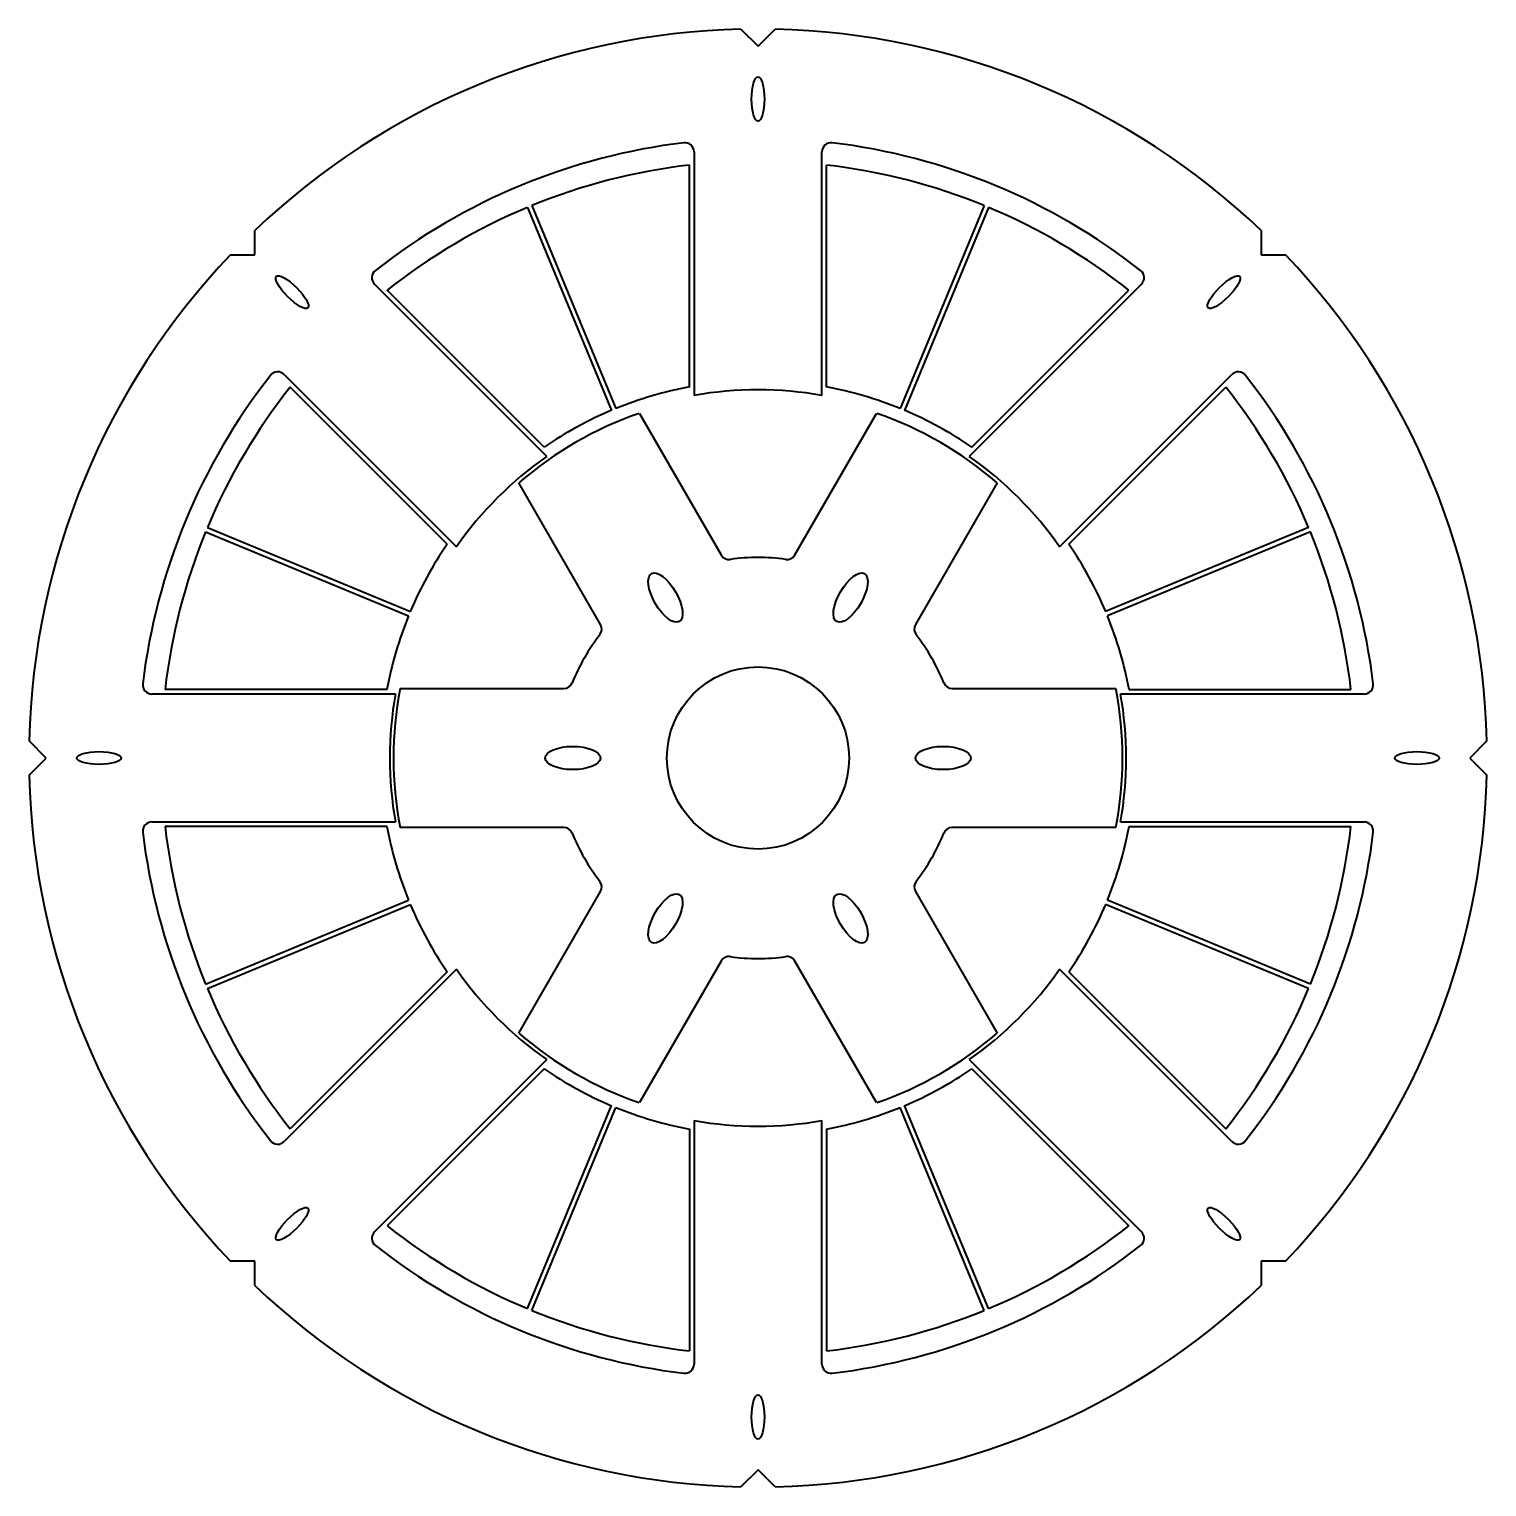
# Model space of a CAD drawing. Header units: millimetres. Extents: x -80 to 80, y -80 to 80.
import ezdxf

# ---------------------------------------------------------------- set-up
doc = ezdxf.new("R2010")
doc.units = ezdxf.units.MM
doc.layers.add('ModelSketch_Visible', color=7, linetype='Continuous', lineweight=40)

msp = doc.modelspace()

# ---------------------------------------------------------------- linework, layer by layer
at = {"layer": 'ModelSketch_Visible'}
for p, q in [((0, 78.11), (1.87, 79.98)), ((-1.87, 79.98), (0, 78.11)), ((-7.02, 66.52), (-7.02, 39.79)), ((7.02, 39.79), (7.02, 66.52)), ((-7.52, 40.71), (-7.52, 65.07)), ((7.52, 40.71), (7.52, 65.07)), ((-25.3, 60.42), (-16.07, 38.15)), ((-24.83, 60.61), (-15.61, 38.34)), ((24.83, 60.61), (15.61, 38.34)), ((25.3, 60.42), (16.07, 38.15)), ((-55.23, 55.23), (-55.23, 57.88)), ((55.23, 57.88), (55.23, 55.23)), ((-57.88, 55.23), (-55.23, 55.23)), ((55.23, 55.23), (57.88, 55.23)), ((-23.17, 33.09), (-42.08, 52)), ((-23.47, 34.1), (-40.7, 51.32)), ((42.08, 52), (23.17, 33.09)), ((23.47, 34.1), (40.7, 51.32)), ((-52, 42.08), (-33.09, 23.17)), ((33.09, 23.17), (52, 42.08)), ((-34.1, 23.47), (-51.32, 40.7)), ((34.1, 23.47), (51.32, 40.7)), ((-13.02, 37.82), (-4.05, 22.28)), ((4.05, 22.28), (13.02, 37.82)), ((-17.27, 14.65), (-26.24, 30.19)), ((26.24, 30.19), (17.27, 14.65)), ((-60.61, 24.83), (-38.34, 15.61)), ((-60.42, 25.3), (-38.15, 16.07)), ((60.42, 25.3), (38.15, 16.07)), ((60.61, 24.83), (38.34, 15.61)), ((-39.79, 7.02), (-66.52, 7.02)), ((-40.71, 7.52), (-65.07, 7.52)), ((-39.27, 7.63), (-21.32, 7.63)), ((21.32, 7.63), (39.27, 7.63)), ((66.52, 7.02), (39.79, 7.02)), ((40.71, 7.52), (65.07, 7.52)), ((-78.11, 0), (-79.98, 1.87)), ((79.98, 1.87), (78.11, 0)), ((78.11, 0), (79.98, -1.87)), ((-79.98, -1.87), (-78.11, 0)), ((-66.52, -7.02), (-39.79, -7.02)), ((-40.71, -7.52), (-65.07, -7.52)), ((-21.32, -7.63), (-39.27, -7.63)), ((39.27, -7.63), (21.32, -7.63)), ((39.79, -7.02), (66.52, -7.02)), ((40.71, -7.52), (65.07, -7.52)), ((-60.61, -24.83), (-38.34, -15.61)), ((-26.24, -30.19), (-17.27, -14.65)), ((17.27, -14.65), (26.24, -30.19)), ((60.61, -24.83), (38.34, -15.61)), ((-60.42, -25.3), (-38.15, -16.07)), ((60.42, -25.3), (38.15, -16.07)), ((-4.05, -22.28), (-13.02, -37.82)), ((13.02, -37.82), (4.05, -22.28)), ((-33.09, -23.17), (-52, -42.08)), ((-34.1, -23.47), (-51.32, -40.7)), ((52, -42.08), (33.09, -23.17)), ((34.1, -23.47), (51.32, -40.7)), ((-42.08, -52), (-23.17, -33.09)), ((23.17, -33.09), (42.08, -52)), ((-23.47, -34.1), (-40.7, -51.32)), ((23.47, -34.1), (40.7, -51.32)), ((-25.3, -60.42), (-16.07, -38.15)), ((-24.83, -60.61), (-15.61, -38.34)), ((24.83, -60.61), (15.61, -38.34)), ((25.3, -60.42), (16.07, -38.15)), ((-7.02, -39.79), (-7.02, -66.52)), ((7.02, -66.52), (7.02, -39.79)), ((-7.52, -40.71), (-7.52, -65.07)), ((7.52, -40.71), (7.52, -65.07)), ((-55.23, -55.23), (-57.88, -55.23)), ((-55.23, -57.88), (-55.23, -55.23)), ((55.23, -55.23), (55.23, -57.88)), ((57.88, -55.23), (55.23, -55.23)), ((0, -78.11), (-1.87, -79.98)), ((1.87, -79.98), (0, -78.11))]:
    msp.add_line(p, q, dxfattribs=at)
msp.add_circle((0, 0), 10, dxfattribs=at)
for centre, radius, start, end in [((0, 0), 80, 91.3411, 133.6589), ((0, 0), 80, 46.3411, 88.6589), ((0, 0), 68, 96.8709, 128.1291), ((-8.02, 66.52), 1, 0, 96.8692), ((8.02, 66.52), 1, 83.1308, 180), ((0, 0), 68, 51.8709, 83.1291), ((0, 0), 65.5, 96.5886, 112.2813), ((0, 0), 65.5, 67.7187, 83.4114), ((0, 0), 65.5, 112.7187, 128.4114), ((0, 0), 65.5, 51.5886, 67.2813), ((0, 0), 80, 136.3411, 178.6589), ((0, 0), 80, 1.3411, 43.6589), ((-41.37, 52.7), 1, 128.1247, 225), ((41.37, 52.7), 1, 315, 51.8753), ((0, 0), 68, 141.8709, 173.1291), ((-52.7, 41.37), 1, 45, 141.8753), ((52.7, 41.37), 1, 38.1247, 135), ((0, 0), 68, 6.8709, 38.1291), ((0, 0), 65.5, 141.5886, 157.2813), ((0, 0), 41.4, 100.459, 112.154), ((0, 0), 40.4, 80, 100), ((0, 0), 41.4, 67.846, 79.541), ((0, 0), 65.5, 22.7187, 38.4114), ((0, 0), 40, 109, 131), ((0, 0), 41.4, 112.846, 124.541), ((0, 0), 40, 49, 71), ((0, 0), 41.4, 55.459, 67.154), ((0, 0), 40.4, 125, 145), ((0, 0), 40.4, 35, 55), ((0, 0), 65.5, 157.7187, 173.4114), ((0, 0), 65.5, 6.5886, 22.2813), ((0, 0), 41.4, 145.459, 157.154), ((0, 0), 41.4, 22.846, 34.541), ((-3.18, 22.78), 1, 210.0007, 277.9608), ((0, 0), 22, 82.0442, 97.9558), ((3.18, 22.78), 1, 262.0392, 329.9993), ((0, 0), 41.4, 157.846, 169.541), ((-18.14, 14.15), 1, 322.0391, 30.0007), ((18.14, 14.15), 1, 149.9993, 217.9609), ((0, 0), 41.4, 10.459, 22.154), ((0, 0), 22, 142.0442, 157.956), ((0, 0), 22, 22.044, 37.9558), ((-66.52, 8.02), 1, 173.1308, 270), ((-21.32, 8.63), 1, 270, 337.9518), ((21.32, 8.63), 1, 202.0482, 270), ((66.52, 8.02), 1, 270, 6.8692), ((0, 0), 40.4, 170, 190), ((0, 0), 40, 168.9999, 191.0001), ((0, 0), 40, 348.9999, 11.0001), ((0, 0), 40.4, 350, 10), ((0, 0), 80, 181.3411, 223.6589), ((0, 0), 80, 316.3411, 358.6589), ((-66.52, -8.02), 1, 90, 186.8692), ((0, 0), 65.5, 186.5886, 202.2813), ((0, 0), 41.4, 190.459, 202.154), ((-21.32, -8.63), 1, 22.0482, 90), ((21.32, -8.63), 1, 90, 157.9518), ((0, 0), 41.4, 337.846, 349.541), ((0, 0), 65.5, 337.7187, 353.4114), ((66.52, -8.02), 1, 353.1308, 90), ((0, 0), 68, 186.8709, 218.1291), ((0, 0), 22, 202.044, 217.9558), ((0, 0), 22, 322.0442, 337.956), ((0, 0), 68, 321.8709, 353.1291), ((-18.14, -14.15), 1, 329.9993, 37.9609), ((18.14, -14.15), 1, 142.0391, 210.0007), ((0, 0), 41.4, 202.846, 214.541), ((0, 0), 41.4, 325.459, 337.154), ((-3.18, -22.78), 1, 82.0392, 149.9993), ((0, 0), 22, 262.0442, 277.9558), ((3.18, -22.78), 1, 30.0007, 97.9608), ((0, 0), 40.4, 215, 235), ((0, 0), 40.4, 305, 325), ((0, 0), 65.5, 202.7187, 218.4114), ((0, 0), 65.5, 321.5886, 337.2813), ((0, 0), 40, 229, 251), ((0, 0), 40, 289, 311), ((0, 0), 41.4, 235.459, 247.154), ((0, 0), 41.4, 292.846, 304.541), ((0, 0), 41.4, 247.846, 259.541), ((0, 0), 41.4, 280.459, 292.154), ((0, 0), 40.4, 260, 280), ((-52.7, -41.37), 1, 218.1247, 315), ((52.7, -41.37), 1, 225, 321.8753), ((-41.37, -52.7), 1, 135, 231.8753), ((0, 0), 65.5, 231.5886, 247.2813), ((0, 0), 65.5, 292.7187, 308.4114), ((41.37, -52.7), 1, 308.1247, 45), ((0, 0), 68, 231.8709, 263.1291), ((0, 0), 68, 276.8709, 308.1291), ((0, 0), 80, 226.3411, 268.6589), ((0, 0), 80, 271.3411, 313.6589), ((0, 0), 65.5, 247.7187, 263.4114), ((0, 0), 65.5, 276.5886, 292.2813), ((-8.02, -66.52), 1, 263.1308, 0), ((8.02, -66.52), 1, 180, 276.8692)]:
    msp.add_arc(centre, radius, start, end, dxfattribs=at)
for centre, major_axis, ratio in [((0, 72.31), (0, 2.44), 0.286775), ((-51.13, 51.13), (-1.73, 1.73), 0.286775), ((51.13, 51.13), (1.73, 1.73), 0.286775), ((-10.16, 17.6), (1.52, -2.63), 0.421667), ((10.16, 17.6), (-1.52, -2.63), 0.421667), ((-72.31, 0), (-2.44, 0), 0.286775), ((-20.32, 0), (3.03, 0), 0.421667), ((20.32, 0), (-3.03, 0), 0.421667), ((72.31, 0), (2.44, 0), 0.286775), ((-10.16, -17.6), (1.52, 2.63), 0.421667), ((10.16, -17.6), (-1.52, 2.63), 0.421667), ((-51.13, -51.13), (-1.73, -1.73), 0.286775), ((51.13, -51.13), (1.73, -1.73), 0.286775), ((0, -72.31), (0, -2.44), 0.286775)]:
    msp.add_ellipse(centre, major_axis=major_axis, ratio=ratio, dxfattribs=at)

doc.saveas('drawing.dxf')
